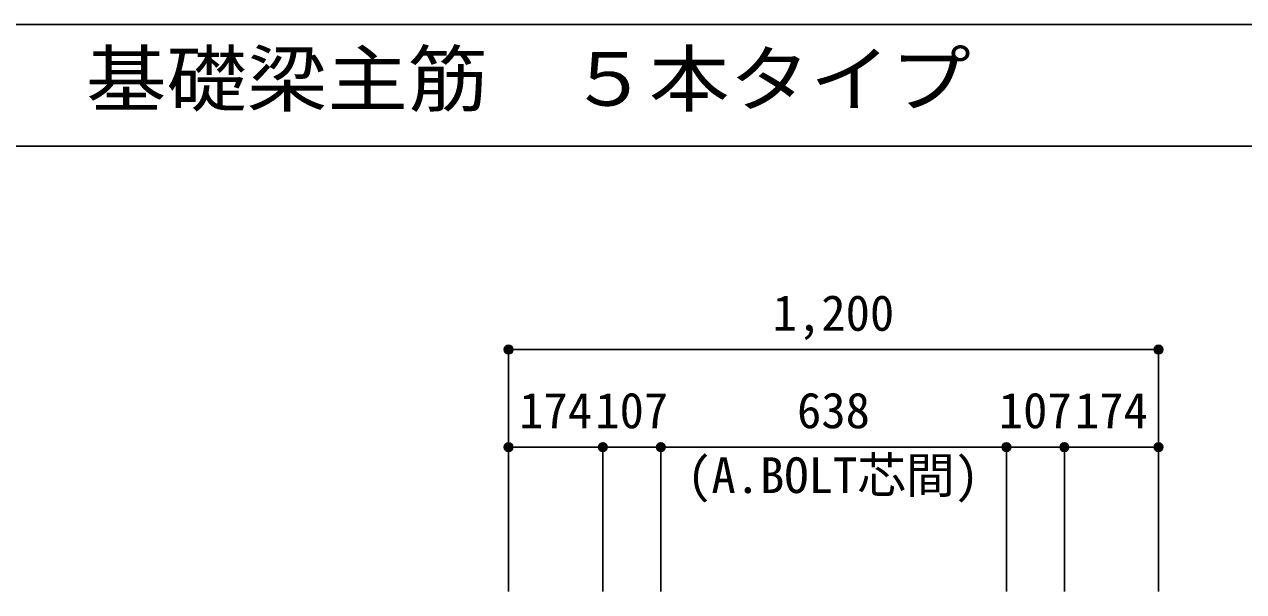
# Model space of a CAD drawing. Units: millimetres at full size, sheet at 1:30. Extents: x -5973 to 5954, y -4195 to 4201.
# Drawn here: x -942 to 1309, y 3153 to 4201 of the extents above; entities that cross this region are included whole.
import ezdxf
from ezdxf.enums import TextEntityAlignment as Align

# ---------------------------------------------------------------- set-up
doc = ezdxf.new("R2010")
doc.units = ezdxf.units.MM
doc.header["$LTSCALE"] = 30
doc.header["$PDMODE"] = 32
doc.header["$PDSIZE"] = 15
for name, color, linetype in [('0-7_文字', 4, 'Continuous'), ('0-D_寸法', 4, 'Continuous'), ('6-7_文字', 7, 'Continuous'), ('F-0_枠', 6, 'Continuous')]:
    doc.layers.add(name, color=color, linetype=linetype)
doc.styles.add('ＭＳ ゴシック', font='')
doc.styles.get('ＭＳ ゴシック').set_extended_font_data('MS Gothic')

msp = doc.modelspace()

# ---------------------------------------------------------------- linework, layer by layer
at = {"layer": '0-D_寸法'}
for p, q in [((-47.56, 3600.34), (-47.56, 3420.34)), ((-47.56, 3600.34), (-47.56, 3420.34)), ((-47.56, 3600.34), (1152.44, 3600.34)), ((-47.56, 3600.34), (1152.44, 3600.34)), ((1152.44, 3600.34), (1152.44, 3420.34)), ((-47.56, 3420.34), (-47.56, 3153.3)), ((-47.56, 3420.34), (126.44, 3420.34)), ((-47.56, 3420.34), (-47.56, 3153.3)), ((126.44, 3420.34), (126.44, 3153.3)), ((126.44, 3420.34), (233.44, 3420.34)), ((233.44, 3420.34), (233.44, 3153.3)), ((233.44, 3420.34), (871.44, 3420.34)), ((871.44, 3420.34), (871.44, 3153.3)), ((871.44, 3420.34), (978.44, 3420.34)), ((978.44, 3420.34), (978.44, 3153.3)), ((978.44, 3420.34), (1152.44, 3420.34)), ((1152.44, 3420.34), (1152.44, 3153.3))]:
    msp.add_line(p, q, dxfattribs=at)
for centre, radius in [((-47.56, 3600.34), 8), ((-47.56, 3600.34), 7.2), ((-47.56, 3600.34), 6.4), ((-47.56, 3600.34), 5.6), ((-47.56, 3600.34), 4.8), ((-47.56, 3600.34), 4), ((-47.56, 3600.34), 3.2), ((-47.56, 3600.34), 2.4), ((-47.56, 3600.34), 1.6), ((1152.44, 3600.34), 8), ((1152.44, 3600.34), 7.2), ((1152.44, 3600.34), 6.4), ((1152.44, 3600.34), 5.6), ((1152.44, 3600.34), 4.8), ((1152.44, 3600.34), 4), ((1152.44, 3600.34), 3.2), ((1152.44, 3600.34), 2.4), ((1152.44, 3600.34), 1.6), ((-47.56, 3600.34), 0.8), ((1152.44, 3600.34), 0.8), ((-47.56, 3420.34), 8), ((-47.56, 3420.34), 7.2), ((-47.56, 3420.34), 6.4), ((-47.56, 3420.34), 5.6), ((-47.56, 3420.34), 4.8), ((-47.56, 3420.34), 4), ((-47.56, 3420.34), 3.2), ((-47.56, 3420.34), 2.4), ((-47.56, 3420.34), 1.6), ((126.44, 3420.34), 8), ((126.44, 3420.34), 7.2), ((126.44, 3420.34), 6.4), ((126.44, 3420.34), 5.6), ((126.44, 3420.34), 4.8), ((126.44, 3420.34), 4), ((126.44, 3420.34), 3.2), ((126.44, 3420.34), 2.4), ((126.44, 3420.34), 1.6), ((233.44, 3420.34), 8), ((233.44, 3420.34), 7.2), ((233.44, 3420.34), 6.4), ((233.44, 3420.34), 5.6), ((233.44, 3420.34), 4.8), ((233.44, 3420.34), 4), ((233.44, 3420.34), 3.2), ((233.44, 3420.34), 2.4), ((233.44, 3420.34), 1.6), ((871.44, 3420.34), 8), ((871.44, 3420.34), 7.2), ((871.44, 3420.34), 6.4), ((871.44, 3420.34), 5.6), ((871.44, 3420.34), 4.8), ((871.44, 3420.34), 4), ((871.44, 3420.34), 3.2), ((871.44, 3420.34), 2.4), ((871.44, 3420.34), 1.6), ((978.44, 3420.34), 8), ((978.44, 3420.34), 7.2), ((978.44, 3420.34), 6.4), ((978.44, 3420.34), 5.6), ((978.44, 3420.34), 4.8), ((978.44, 3420.34), 4), ((978.44, 3420.34), 3.2), ((978.44, 3420.34), 2.4), ((978.44, 3420.34), 1.6), ((1152.44, 3420.34), 8), ((1152.44, 3420.34), 7.2), ((1152.44, 3420.34), 6.4), ((1152.44, 3420.34), 5.6), ((1152.44, 3420.34), 4.8), ((1152.44, 3420.34), 4), ((1152.44, 3420.34), 3.2), ((1152.44, 3420.34), 2.4), ((1152.44, 3420.34), 1.6), ((-47.56, 3420.34), 0.8), ((126.44, 3420.34), 0.8), ((233.44, 3420.34), 0.8), ((871.44, 3420.34), 0.8), ((978.44, 3420.34), 0.8), ((1152.44, 3420.34), 0.8)]:
    msp.add_circle(centre, radius, dxfattribs=at)
at = {"layer": '0-D_寸法', "color": 7}
for p in [(-47.56, 3600.34), (-47.56, 3600.34), (1152.44, 3600.34), (-47.56, 3420.34), (126.44, 3420.34), (233.44, 3420.34), (871.44, 3420.34), (978.44, 3420.34), (1152.44, 3420.34)]:
    msp.add_point(p, dxfattribs=at)
at = {"layer": 'F-0_枠'}
msp.add_line((-5972.88, 4201.15), (5954.1, 4201.15), dxfattribs=at)
at = {"layer": 'F-0_枠', "color": 2}
msp.add_line((-5972.88, 3976.15), (3723.6, 3976.15), dxfattribs=at)

# ---------------------------------------------------------------- texts
at = {"layer": '0-7_文字', "style": 'ＭＳ ゴシック'}
msp.add_text('(A.BOLT芯間)', height=65.98, dxfattribs=at).set_placement((281.92, 3315.58), align=Align.BOTTOM_LEFT)
at = {"layer": '0-D_寸法', "style": 'ＭＳ ゴシック'}
for s, p in [('1,200', (439.94, 3615.34)), ('174', (-28.06, 3435.34)), ('107', (112.44, 3435.34)), ('638', (484.94, 3435.34)), ('107', (857.44, 3435.34)), ('174', (997.94, 3435.34))]:
    msp.add_text(s, height=65.98, dxfattribs=at).set_placement(p, align=Align.BOTTOM_LEFT)
at = {"layer": '6-7_文字', "color": 2, "style": 'ＭＳ ゴシック', "width": 1.1}
msp.add_text('\u3000\u3000基礎梁主筋\u3000５本タイプ', height=98.97, dxfattribs=at).set_placement((-1124.64, 4021.15), align=Align.BOTTOM_LEFT)

doc.saveas('drawing.dxf')
